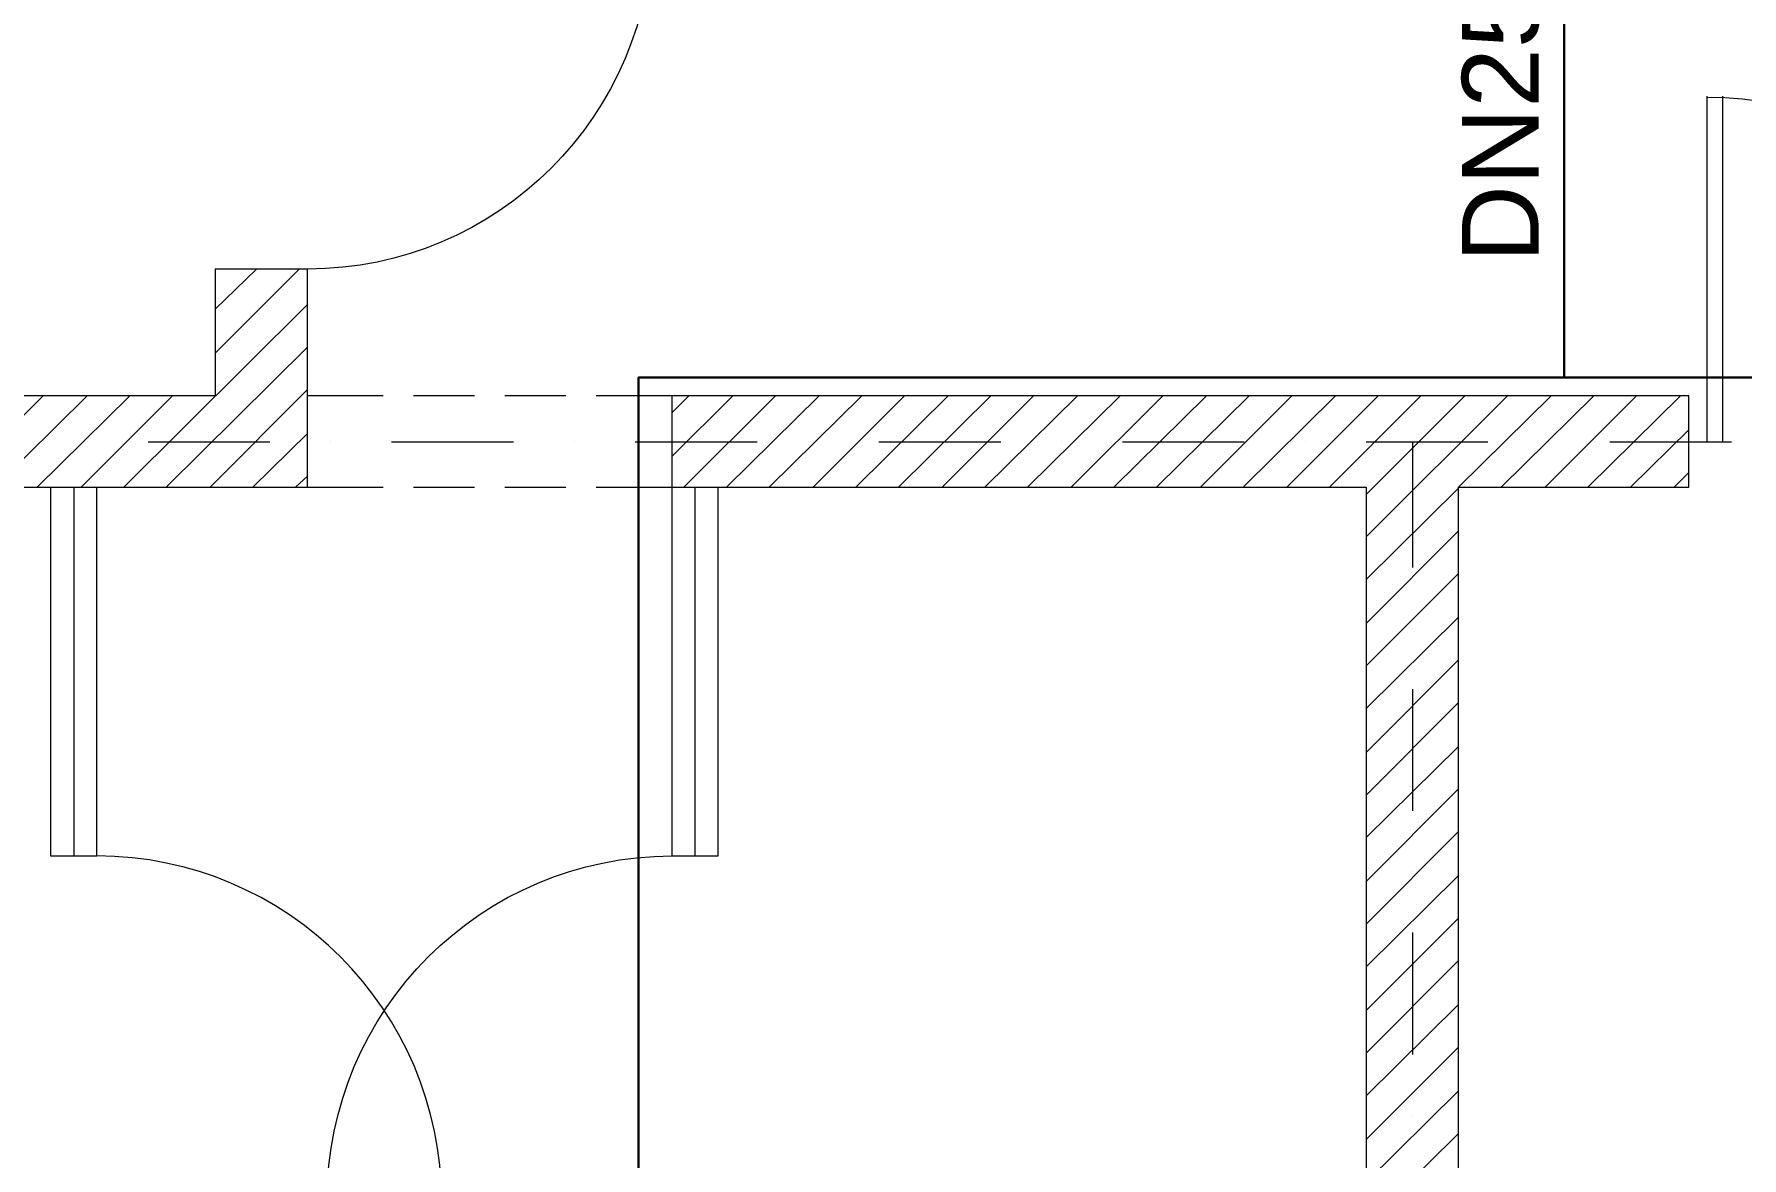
# Model space of a CAD drawing. Header units: millimetres. Extents: x 440 to 72591, y -28954 to 25941.
# Drawn here: x 7899 to 12351, y 11339 to 14269 of the extents above; entities that cross this region are included whole.
import ezdxf

# ---------------------------------------------------------------- set-up
doc = ezdxf.new("R2010")
doc.units = ezdxf.units.MM
for name, color, linetype in [('opisy', 7, 'Continuous'), ('podkład', 7, 'Continuous'), ('rury', 2, 'Continuous')]:
    doc.layers.add(name, color=color, linetype=linetype)
doc.styles.get("Standard").update_dxf_attribs({"font": 'arial.ttf'})

msp = doc.modelspace()

# ---------------------------------------------------------------- linework, layer by layer
at = {"layer": 'podkład', "color": 7, "lineweight": 5, "transparency": 33554572}
for points in [[(8611.9, 14555.2), (9510.4, 14555.2, -0.413428), (8611.9, 13656.6)], [(8062.6, 11227.7), (8961.1, 11227.7, 0.413428), (8062.6, 12126.2)], [(9561.2, 11227.7), (8662.7, 11227.7, -0.413428), (9561.2, 12126.2)]]:
    msp.add_lwpolyline(points, format="xyb", dxfattribs=at)
for points in [[(12260, 13205.8), (12260, 14107.5)], [(12301.3, 13205.8), (12301.3, 14107.5)]]:
    msp.add_lwpolyline(points, dxfattribs=at)
at = {"layer": 'podkład', "color": 1, "lineweight": 5, "transparency": 33554572}
msp.add_lwpolyline([(5211.3, 7328.7), (5211.3, 13088.3), (8611.9, 13088.3), (8611.9, 13656.6), (8370.5, 13656.6), (8370.5, 13326.4), (4811.3, 13326.4), (4811.3, 13707.4), (4573.1, 13707.4), (4573.1, 13088.3), (4973.2, 13088.3), (4973.2, 7087.4), (10221.6, 7087.4), (10221.6, 7328.7)], close=True, dxfattribs=at)
at = {"layer": 'podkład', "color": 8, "lineweight": 5, "true_color": 0x808080, "transparency": 33554572}
for points in [[(8370.5, 13551.9), (8478.5, 13656.6)], [(8370.5, 13437.6), (8589.6, 13656.6)], [(8132.4, 13088.3), (8611.9, 13564.6)], [(8243.5, 13088.3), (8611.9, 13453.4)], [(7684.7, 13088.3), (7922.9, 13326.4)], [(7795.9, 13088.3), (8037.2, 13326.4)], [(7907, 13088.3), (8148.3, 13326.4)], [(8021.3, 13088.3), (8259.4, 13326.4)], [(8357.8, 13088.3), (8611.9, 13342.3)], [(9561.2, 13282), (9605.7, 13326.4)], [(9561.2, 13167.7), (9720, 13326.4)], [(9593, 13088.3), (9831.1, 13326.4)], [(9704.1, 13088.3), (9945.4, 13326.4)], [(9815.2, 13088.3), (10056.5, 13326.4)], [(9929.5, 13088.3), (10167.7, 13326.4)], [(10040.6, 13088.3), (10282, 13326.4)], [(10151.8, 13088.3), (10393.1, 13326.4)], [(10266.1, 13088.3), (10504.2, 13326.4)], [(10377.2, 13088.3), (10618.5, 13326.4)], [(10488.3, 13088.3), (10729.6, 13326.4)], [(10602.6, 13088.3), (10840.8, 13326.4)], [(10713.8, 13088.3), (10955.1, 13326.4)], [(10824.9, 13088.3), (11066.2, 13326.4)], [(10939.2, 13088.3), (11177.3, 13326.4)], [(11050.3, 13088.3), (11291.6, 13326.4)], [(11164.6, 13088.3), (11402.8, 13326.4)], [(11275.8, 13088.3), (11513.9, 13326.4)], [(11371, 13069.2), (11628.2, 13326.4)], [(11371, 12958.1), (11739.3, 13326.4)], [(11612.3, 13088.3), (11853.6, 13326.4)], [(11723.5, 13088.3), (11964.8, 13326.4)], [(11837.8, 13088.3), (12075.9, 13326.4)], [(11948.9, 13088.3), (12190.2, 13326.4)], [(8469, 13088.3), (8611.9, 13228)], [(12060, 13088.3), (12212.4, 13237.5)], [(8002.2, 13088.3), (8002.2, 12126.2)], [(8580.1, 13088.3), (8611.9, 13116.9)], [(9621.5, 13088.3), (9621.5, 12126.2)], [(12174.3, 13088.3), (12212.4, 13126.4)], [(11371, 12847), (11612.3, 13085.1)], [(11371, 12732.7), (11612.3, 12974)], [(11371, 12621.6), (11612.3, 12862.9)], [(11371, 12510.4), (11612.3, 12748.6)], [(11371, 12396.1), (11612.3, 12637.4)], [(11371, 12285), (11612.3, 12526.3)], [(11371, 12173.9), (11612.3, 12412)], [(11371, 12059.6), (11612.3, 12300.9)], [(11371, 11948.4), (11612.3, 12189.7)], [(11371, 11837.3), (11612.3, 12075.4)], [(11371, 11723), (11612.3, 11964.3)], [(11371, 11611.9), (11612.3, 11853.2)], [(11371, 11500.7), (11612.3, 11738.9)], [(11371, 11386.4), (11612.3, 11627.7)], [(11371, 11275.3), (11612.3, 11513.4)], [(11371, 11164.2), (11612.3, 11402.3)]]:
    msp.add_lwpolyline(points, dxfattribs=at)
at = {"layer": 'podkład', "color": 4, "lineweight": 5, "transparency": 33554572}
for points in [[(8808.7, 13326.4), (8611.9, 13326.4)], [(9046.8, 13326.4), (8888.1, 13326.4)], [(9285, 13326.4), (9126.2, 13326.4)], [(9561.2, 13326.4), (9364.3, 13326.4)], [(8611.9, 13088.3), (8808.7, 13088.3)], [(8888.1, 13088.3), (9046.8, 13088.3)], [(9126.2, 13088.3), (9285, 13088.3)], [(9364.3, 13088.3), (9561.2, 13088.3)]]:
    msp.add_lwpolyline(points, dxfattribs=at)
at = {"layer": 'podkład', "color": 1, "lineweight": 5, "transparency": 33554572}
for points in [[(9561.2, 13088.3), (11371, 13088.3), (11371, 7328.7), (11021.8, 7328.7), (11021.8, 7087.4), (11612.3, 7087.4), (11612.3, 7585.8), (12472.8, 7585.8), (12472.8, 7827.2), (11612.3, 7827.2), (11612.3, 13088.3), (12212.4, 13088.3), (12212.4, 13326.4), (9561.2, 13326.4), (9561.2, 12126.2), (9681.9, 12126.2), (9681.9, 13088.3)], [(7941.9, 13088.3), (7941.9, 12126.2), (8062.6, 12126.2), (8062.6, 13088.3)]]:
    msp.add_lwpolyline(points, dxfattribs=at)
at = {"layer": 'podkład', "color": 6, "lineweight": 5, "transparency": 33554572}
for points in [[(8037.2, 13205.8), (8037.2, 13205.8)], [(8195.9, 13205.8), (8513.4, 13205.8)], [(8672.2, 13205.8), (8672.2, 13205.8)], [(8830.9, 13205.8), (9148.4, 13205.8)], [(9307.2, 13205.8), (9307.2, 13205.8)], [(9466, 13205.8), (9783.5, 13205.8)], [(9942.2, 13205.8), (9942.2, 13205.8)], [(10101, 13205.8), (10418.5, 13205.8)], [(10577.2, 13205.8), (10577.2, 13205.8)], [(10736, 13205.8), (11053.5, 13205.8)], [(11212.3, 13205.8), (11212.3, 13205.8)], [(11371, 13205.8), (11688.5, 13205.8)], [(11491.7, 13205.8), (11491.7, 12878.7)], [(11847.3, 13205.8), (11847.3, 13205.8)], [(12006, 13205.8), (12323.5, 13205.8)], [(11491.7, 12720), (11491.7, 12720)], [(11491.7, 12561.2), (11491.7, 12243.7)], [(11491.7, 12085), (11491.7, 12085)], [(11491.7, 11926.2), (11491.7, 11608.7)], [(11491.7, 11449.9), (11491.7, 11449.9)]]:
    msp.add_lwpolyline(points, dxfattribs=at)
at = {"layer": 'podkład', "color": 7, "lineweight": 5, "transparency": 33554572}
msp.add_arc((12258.8, 13204.6), 899.8, 0.077, 89.923, dxfattribs=at)
at = {"layer": 'rury', "lineweight": 30}
for points in [[(9474.4, 7493.6), (9474.4, 13373.9), (11887.6, 13373.9), (11887.6, 14621)], [(11887.6, 13373.9), (19236.9, 13373.9), (19236.9, 14578.3)]]:
    msp.add_lwpolyline(points, dxfattribs=at)

# ---------------------------------------------------------------- texts
at = {"layer": 'opisy', "insert": (11620.8, 13673.9), "char_height": 200, "attachment_point": 1, "rotation": 90}
msp.add_mtext_dynamic_manual_height_columns('DN25', width=331.49, gutter_width=11.6, heights=[0], dxfattribs=at)

doc.saveas('drawing.dxf')
